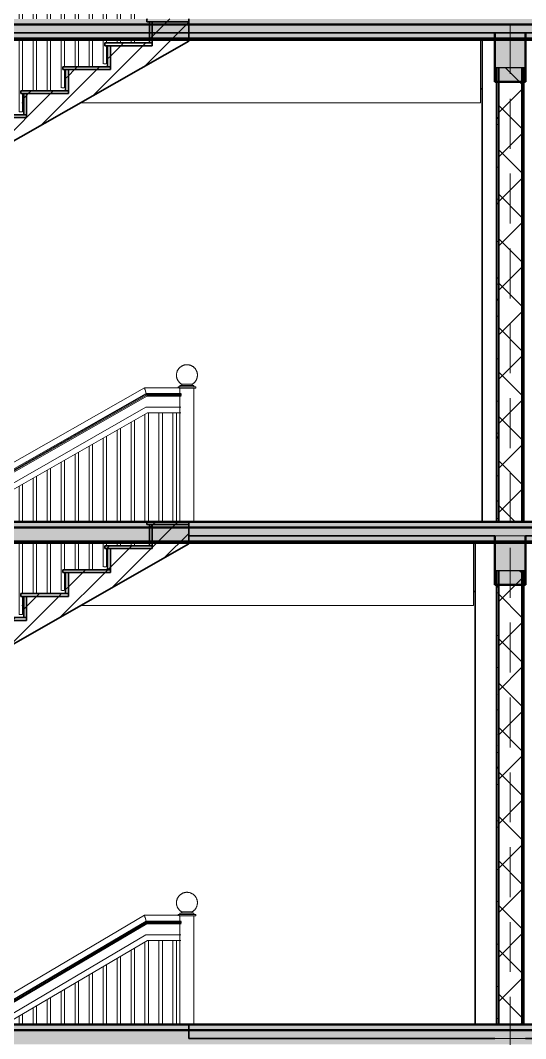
# Model space of a CAD drawing. Header units: millimetres. Extents: x -16132 to 16883, y -3748 to 17557.
# Drawn here: x -11304 to -7690, y 3800 to 11090 of the extents above; entities that cross this region are included whole.
import ezdxf

# ---------------------------------------------------------------- set-up
doc = ezdxf.new("R2010")
doc.units = ezdxf.units.MM
doc.linetypes.add('Hidden', pattern=[535.78125, 357.1875, -178.59375])
for name, color, linetype, lineweight in [('A-FLOR', 192, 'Continuous', 18), ('A-FLOR-HRAL', 11, 'Continuous', 18), ('A-FLOR-MCUT', 51, 'Continuous', 50), ('A-FLOR-PATT', 8, 'Continuous', 50), ('A-WALL', 113, 'Continuous', 35), ('A-WALL-PATT', 111, 'Continuous', 25), ('S-BEAM', 12, 'Continuous', 18), ('S-COLS', 52, 'Continuous', 35), ('S-FNDN', 32, 'Continuous', 18), ('S-GRID', 1, 'Continuous', 9), ('S-STRS', 31, 'Continuous', 25)]:
    doc.layers.add(name, color=color, linetype=linetype, lineweight=lineweight)
pattern_1 = [(0, (-5629.864, 6000.71), (304.8, 76.2), [25.146, -203.454, 25.146, -203.454, -1219.2]), (0, (-5629.864, 6000.71), (304.8, 76.2), [-457.2, 25.146, -432.054, 25.146, -203.454, -533.4]), (0, (-5629.864, 6000.71), (304.8, 76.2), [-1143, 25.146, -127.254, 25.146, -355.854]), (120, (-5515.564, 6038.81), (-218.3911, 225.8645), [25.146, -203.454, 25.146, -203.454, -1219.2]), (120, (-5515.564, 6038.81), (-218.3911, 225.8645), [-457.2, 25.146, -432.054, 25.146, -203.454, -533.4]), (120, (-5515.564, 6038.81), (-218.3911, 225.8645), [-1143, 25.146, -127.254, 25.146, -355.854]), (240, (-5477.464, 6191.21), (-86.4089, -302.0645), [25.146, -203.454, 25.146, -203.454, -1219.2]), (240, (-5477.464, 6191.21), (-86.4089, -302.0645), [-457.2, 25.146, -432.054, 25.146, -203.454, -533.4]), (240, (-5477.464, 6191.21), (-86.4089, -302.0645), [-1143, 25.146, -127.254, 25.146, -355.854])]
pattern_2 = [(45, (-5629.86, 6000.7), (-159.099, 159.099), []), (135, (-5629.86, 6000.7), (-159.099, -159.099), [])]
pattern_3 = [(45, (-5629.86, 6000.71), (-79.5495, 79.5495), [])]

# ---------------------------------------------------------------- blocks, each defined once
blk = doc.blocks.new('Railing - 150mm-2368385-MẶT CẮT 3-3')
at = {"layer": 'A-FLOR-HRAL'}
for p, q in [((-10175, 4678.7), (-10175, 4688.2)), ((-10050, 4688.2), (-10175, 4688.2)), ((-10050, 4678.7), (-10168.8, 4678.7)), ((-10162.5, 4688.2), (-10162.5, 4697.7)), ((-10062.5, 4697.7), (-10162.5, 4697.7)), ((-10162.5, 3900), (-10162.5, 4678.7)), ((-10150, 4697.7), (-10150, 4707.8)), ((-10075, 4707.8), (-10150, 4707.8)), ((-10075, 4707.8), (-10075, 4697.7)), ((-10062.5, 4697.7), (-10062.5, 4688.2)), ((-10062.5, 4678.7), (-10062.5, 3900)), ((-10050, 4688.2), (-10050, 4678.7)), ((-10162.5, 3722.7), (-10162.5, 3750)), ((-10062.5, 3750), (-10062.5, 3572.7)), ((-10063.8, 3572.7), (-10099.7, 3572.7))]:
    blk.add_line(p, q, dxfattribs=at)
at = {"layer": 'A-FLOR-HRAL', "flags": 128}
for points in [[(-10112.5, 4847.7), (-10115.5, 4847.7), (-10118.5, 4847.5), (-10121.5, 4847.2), (-10124.4, 4846.8), (-10127.4, 4846.2), (-10130.3, 4845.6), (-10133.2, 4844.8), (-10136.1, 4843.9), (-10138.9, 4842.9), (-10141.7, 4841.8), (-10144.4, 4840.6), (-10147.1, 4839.3), (-10149.8, 4837.8), (-10152.3, 4836.3), (-10154.8, 4834.6), (-10157.3, 4832.9), (-10159.7, 4831), (-10162, 4829.1), (-10164.2, 4827.1), (-10166.3, 4825), (-10168.3, 4822.8), (-10170.3, 4820.5), (-10172.2, 4818.2), (-10173.9, 4815.7), (-10175.6, 4813.2), (-10177.2, 4810.7), (-10178.6, 4808.1), (-10180, 4805.4), (-10181.3, 4802.7), (-10182.4, 4799.9), (-10183.4, 4797.1), (-10184.4, 4794.2), (-10185.2, 4791.3), (-10185.8, 4788.4), (-10186.4, 4785.5), (-10186.9, 4782.5), (-10187.2, 4779.5), (-10187.4, 4776.5), (-10187.5, 4773.5), (-10187.5, 4770.5), (-10187.3, 4767.5), (-10187.1, 4764.6), (-10186.7, 4761.6), (-10186.2, 4758.6), (-10185.5, 4755.7), (-10184.8, 4752.8), (-10183.9, 4749.9), (-10183, 4747.1), (-10181.9, 4744.3), (-10180.7, 4741.5), (-10179.4, 4738.8), (-10178, 4736.2), (-10176.5, 4733.6), (-10174.9, 4731), (-10173.1, 4728.6), (-10171.3, 4726.2), (-10169.4, 4723.9), (-10167.4, 4721.6), (-10165.3, 4719.5), (-10163.2, 4717.4), (-10160.9, 4715.4), (-10158.6, 4713.6), (-10156.2, 4711.8), (-10153.7, 4710.1), (-10151.2, 4708.5), (-10150, 4707.8)], [(-10075, 4707.8), (-10072.4, 4709.3), (-10069.9, 4711), (-10067.5, 4712.7), (-10065.1, 4714.6), (-10062.8, 4716.5), (-10060.6, 4718.6), (-10058.5, 4720.7), (-10056.5, 4722.9), (-10054.5, 4725.1), (-10052.7, 4727.5), (-10050.9, 4729.9), (-10049.2, 4732.4), (-10047.7, 4735), (-10046.2, 4737.6), (-10044.9, 4740.3), (-10043.6, 4743), (-10042.5, 4745.8), (-10041.5, 4748.6), (-10040.6, 4751.5), (-10039.8, 4754.4), (-10039.1, 4757.3), (-10038.5, 4760.2), (-10038.1, 4763.2), (-10037.8, 4766.2), (-10037.6, 4769.2), (-10037.5, 4772.2), (-10037.5, 4775.2), (-10037.7, 4778.2), (-10038, 4781.2), (-10038.4, 4784.1), (-10038.9, 4787.1), (-10039.5, 4790), (-10040.3, 4792.9), (-10041.1, 4795.8), (-10042.1, 4798.6), (-10043.2, 4801.4), (-10044.4, 4804.2), (-10045.7, 4806.9), (-10047.1, 4809.5), (-10048.7, 4812.1), (-10050.3, 4814.6), (-10052, 4817.1), (-10053.8, 4819.5), (-10055.8, 4821.8), (-10057.8, 4824), (-10059.9, 4826.2), (-10062, 4828.2), (-10064.3, 4830.2), (-10066.6, 4832.1), (-10069, 4833.9), (-10071.5, 4835.5), (-10074.1, 4837.1), (-10076.7, 4838.6), (-10079.3, 4840), (-10082.1, 4841.3), (-10084.8, 4842.4), (-10087.6, 4843.5), (-10090.5, 4844.4), (-10093.4, 4845.2), (-10096.3, 4846), (-10099.2, 4846.5), (-10102.2, 4847), (-10105.2, 4847.4), (-10108.2, 4847.6), (-10111.2, 4847.7), (-10112.5, 4847.7)]]:
    blk.add_lwpolyline(points, dxfattribs=at)
blk = doc.blocks.new('Railing - 25mm-V7-MẶT CẮT 3-3')
at = {"layer": 'A-FLOR-HRAL'}
for p, q in [((-11312.5, 3900), (-11312.5, 3960.3)), ((-11287.5, 3975.1), (-11287.5, 3900)), ((-11312.5, 3040.9), (-11312.5, 3750)), ((-11287.5, 3750), (-11287.5, 3190.9)), ((-11287.5, 3170.9), (-11287.5, 3040.9)), ((-11312.5, 3040.9), (-11300, 3040.9)), ((-11300, 3040.9), (-11287.5, 3040.9))]:
    blk.add_line(p, q, dxfattribs=at)
blk = doc.blocks.new('Railing - 25mm-V8-MẶT CẮT 3-3')
at = {"layer": 'A-FLOR-HRAL'}
for p, q in [((-11212.5, 3900), (-11212.5, 4019.4)), ((-11187.5, 4034.2), (-11187.5, 3900)), ((-11212.5, 3190.9), (-11212.5, 3750)), ((-11187.5, 3750), (-11187.5, 3190.9))]:
    blk.add_line(p, q, dxfattribs=at)
blk = doc.blocks.new('Railing - 25mm-V9-MẶT CẮT 3-3')
at = {"layer": 'A-FLOR-HRAL'}
for p, q in [((-11087.5, 4093.2), (-11087.5, 3900)), ((-11112.5, 3900), (-11112.5, 4078.5)), ((-11112.5, 3190.9), (-11112.5, 3750)), ((-11087.5, 3750), (-11087.5, 3190.9))]:
    blk.add_line(p, q, dxfattribs=at)
blk = doc.blocks.new('Railing - 25mm-V10-MẶT CẮT 3-3')
at = {"layer": 'A-FLOR-HRAL'}
for p, q in [((-11012.5, 3900), (-11012.5, 4137.6)), ((-10987.5, 4152.3), (-10987.5, 3900)), ((-11012.5, 3218.2), (-11012.5, 3750)), ((-10987.5, 3750), (-10987.5, 3368.2)), ((-10987.5, 3348.2), (-10987.5, 3218.2)), ((-11012.5, 3218.2), (-11000, 3218.2)), ((-11000, 3218.2), (-10987.5, 3218.2))]:
    blk.add_line(p, q, dxfattribs=at)
blk = doc.blocks.new('Railing - 25mm-V11-MẶT CẮT 3-3')
at = {"layer": 'A-FLOR-HRAL'}
for p, q in [((-10912.5, 3900), (-10912.5, 4196.7)), ((-10887.5, 4211.4), (-10887.5, 3900)), ((-10912.5, 3368.2), (-10912.5, 3750)), ((-10887.5, 3750), (-10887.5, 3368.2))]:
    blk.add_line(p, q, dxfattribs=at)
blk = doc.blocks.new('Railing - 25mm-V12-MẶT CẮT 3-3')
at = {"layer": 'A-FLOR-HRAL'}
for p, q in [((-10812.5, 3900), (-10812.5, 4255.3)), ((-10787.5, 4270.5), (-10787.5, 3900)), ((-10812.5, 3368.2), (-10812.5, 3750)), ((-10787.5, 3750), (-10787.5, 3368.2))]:
    blk.add_line(p, q, dxfattribs=at)
blk = doc.blocks.new('Railing - 25mm-V13-MẶT CẮT 3-3')
at = {"layer": 'A-FLOR-HRAL'}
for p, q in [((-10712.5, 3900), (-10712.5, 4314.8)), ((-10687.5, 4329.6), (-10687.5, 3900)), ((-10712.5, 3395.5), (-10712.5, 3750)), ((-10687.5, 3750), (-10687.5, 3545.5)), ((-10687.5, 3525.5), (-10687.5, 3395.5)), ((-10707.7, 3395.5), (-10700, 3395.5)), ((-10700, 3395.5), (-10692.3, 3395.5))]:
    blk.add_line(p, q, dxfattribs=at)
blk = doc.blocks.new('Railing - 25mm-V14-MẶT CẮT 3-3')
at = {"layer": 'A-FLOR-HRAL'}
for p, q in [((-10587.5, 4388.7), (-10587.5, 3900)), ((-10612.5, 3900), (-10612.5, 4373.9)), ((-10612.5, 3545.5), (-10612.5, 3750)), ((-10587.5, 3750), (-10587.5, 3545.5))]:
    blk.add_line(p, q, dxfattribs=at)
blk = doc.blocks.new('Railing - 25mm-V15-MẶT CẮT 3-3')
at = {"layer": 'A-FLOR-HRAL'}
for p, q in [((-10487.5, 4447.8), (-10487.5, 3900)), ((-10512.5, 3900), (-10512.5, 4433)), ((-10512.5, 3545.5), (-10512.5, 3750)), ((-10487.5, 3750), (-10487.5, 3545.5))]:
    blk.add_line(p, q, dxfattribs=at)
blk = doc.blocks.new('Railing - 25mm-V16-MẶT CẮT 3-3')
at = {"layer": 'A-FLOR-HRAL'}
for p, q in [((-10412.5, 3900), (-10412.5, 4492.1)), ((-10387.5, 4502.7), (-10387.5, 3900)), ((-10412.5, 3572.7), (-10412.5, 3750)), ((-10387.5, 3750), (-10387.5, 3722.7)), ((-10387.5, 3702.7), (-10387.5, 3572.7)), ((-10407.7, 3572.7), (-10400, 3572.7)), ((-10400, 3572.7), (-10392.3, 3572.7))]:
    blk.add_line(p, q, dxfattribs=at)
blk = doc.blocks.new('Railing - 25mm-V17-MẶT CẮT 3-3')
at = {"layer": 'A-FLOR-HRAL'}
for p, q in [((-10312.5, 3900), (-10312.5, 4502.7)), ((-10287.5, 4502.7), (-10287.5, 3900)), ((-10312.5, 3722.7), (-10312.5, 3750)), ((-10287.5, 3750), (-10287.5, 3722.7))]:
    blk.add_line(p, q, dxfattribs=at)
blk = doc.blocks.new('Railing - Railing-2368377-MẶT CẮT 3-3')
at = {"layer": 'A-FLOR-HRAL'}
for p, q in [((-10416.5, 4683.1), (-11741.7, 3900)), ((-10166.2, 4683.1), (-10416.5, 4683.1)), ((-10405.2, 4641.8), (-10412.4, 4668)), ((-10405.2, 4641.8), (-11660.5, 3900)), ((-10403.9, 4637), (-11651.1, 3900)), ((-10403.9, 4637), (-11651.1, 3900)), ((-11636.1, 3900), (-10401.8, 4629.4)), ((-10401.8, 4629.4), (-11636.1, 3900)), ((-10400, 4622.7), (-11623.1, 3900)), ((-10154.4, 4641.8), (-10405.2, 4641.8)), ((-10152.5, 4637), (-10403.9, 4637)), ((-10154.4, 4637), (-10403.9, 4637)), ((-10401.8, 4629.4), (-10152.5, 4629.4)), ((-10154.4, 4629.4), (-10401.8, 4629.4)), ((-10154.4, 4622.7), (-10400, 4622.7)), ((-10405.5, 4542.7), (-11493.2, 3900)), ((-10156.4, 4542.7), (-10405.5, 4542.7)), ((-10394.5, 4502.7), (-11414.5, 3900)), ((-10156.4, 4502.7), (-10394.5, 4502.7))]:
    blk.add_line(p, q, dxfattribs=at)
for points, knots in [([(-10412.4, 4668), (-10412.6, 4669), (-10413.2, 4671.1), (-10414.1, 4674.3), (-10414.9, 4677.2), (-10415.8, 4680.5), (-10416.4, 4682.7), (-10416.5, 4683.1), (-10416.5, 4683.1)], [0, 0, 0, 0, 0.142857, 0.285714, 0.428571, 0.571429, 0.857143, 1, 1, 1, 1]), ([(-10401.8, 4629.4), (-10401.8, 4629.4), (-10401.9, 4629.6), (-10402.1, 4630.4), (-10402.3, 4631.2), (-10402.6, 4632.2), (-10402.9, 4633.2), (-10403.1, 4634.2), (-10403.4, 4635.1), (-10403.6, 4635.9), (-10403.8, 4636.5), (-10403.9, 4636.9), (-10403.9, 4637), (-10403.9, 4637)], [0, 0, 0, 0, 0.166667, 0.25, 0.333333, 0.416667, 0.5, 0.583333, 0.666667, 0.75, 0.833333, 0.916667, 1, 1, 1, 1])]:
    blk.add_open_spline(points, degree=3, knots=knots, dxfattribs=at)
for name, p in [('Railing - 150mm-2368385-MẶT CẮT 3-3', (0, 0)), ('Railing - 25mm-V15-MẶT CẮT 3-3', (0, 0)), ('Railing - 25mm-V16-MẶT CẮT 3-3', (0, 0)), ('Railing - 25mm-V17-MẶT CẮT 3-3', (0, 0)), ('Railing - 25mm-V17-MẶT CẮT 3-3', (100, 0)), ('Railing - 25mm-V14-MẶT CẮT 3-3', (0, 0)), ('Railing - 25mm-V13-MẶT CẮT 3-3', (0, 0)), ('Railing - 25mm-V12-MẶT CẮT 3-3', (0, 0)), ('Railing - 25mm-V11-MẶT CẮT 3-3', (0, 0)), ('Railing - 25mm-V9-MẶT CẮT 3-3', (0, 0)), ('Railing - 25mm-V10-MẶT CẮT 3-3', (0, 0)), ('Railing - 25mm-V8-MẶT CẮT 3-3', (0, 0)), ('Railing - 25mm-V7-MẶT CẮT 3-3', (0, 0))]:
    blk.add_blockref(name, p)
blk = doc.blocks.new('Railing - 150mm-V20-MẶT CẮT 3-3')
at = {"layer": 'A-FLOR-HRAL'}
for p, q in [((-10175, 8455.9), (-10175, 8465.5)), ((-10050, 8465.5), (-10175, 8465.5)), ((-10162.5, 8465.5), (-10162.5, 8475)), ((-10062.5, 8475), (-10162.5, 8475)), ((-10150, 8475), (-10150, 8485)), ((-10075, 8485), (-10150, 8485)), ((-10075, 8485), (-10075, 8475)), ((-10062.5, 8475), (-10062.5, 8465.5)), ((-10050, 8465.5), (-10050, 8455.9)), ((-10050, 8455.9), (-10168.8, 8455.9)), ((-10162.5, 7500), (-10162.5, 8455.9)), ((-10062.5, 8455.9), (-10062.5, 7500))]:
    blk.add_line(p, q, dxfattribs=at)
at = {"layer": 'A-FLOR-HRAL', "flags": 128}
for points in [[(-10112.5, 8625), (-10115.5, 8624.9), (-10118.5, 8624.8), (-10121.5, 8624.5), (-10124.4, 8624), (-10127.4, 8623.5), (-10130.3, 8622.9), (-10133.2, 8622.1), (-10136.1, 8621.2), (-10138.9, 8620.2), (-10141.7, 8619.1), (-10144.4, 8617.9), (-10147.1, 8616.5), (-10149.8, 8615.1), (-10152.3, 8613.5), (-10154.8, 8611.9), (-10157.3, 8610.2), (-10159.7, 8608.3), (-10162, 8606.4), (-10164.2, 8604.4), (-10166.3, 8602.3), (-10168.3, 8600.1), (-10170.3, 8597.8), (-10172.2, 8595.4), (-10173.9, 8593), (-10175.6, 8590.5), (-10177.2, 8588), (-10178.6, 8585.3), (-10180, 8582.7), (-10181.3, 8580), (-10182.4, 8577.2), (-10183.4, 8574.4), (-10184.4, 8571.5), (-10185.2, 8568.6), (-10185.8, 8565.7), (-10186.4, 8562.7), (-10186.9, 8559.8), (-10187.2, 8556.8), (-10187.4, 8553.8), (-10187.5, 8550.8), (-10187.5, 8547.8), (-10187.3, 8544.8), (-10187.1, 8541.8), (-10186.7, 8538.9), (-10186.2, 8535.9), (-10185.5, 8533), (-10184.8, 8530.1), (-10183.9, 8527.2), (-10183, 8524.3), (-10181.9, 8521.5), (-10180.7, 8518.8), (-10179.4, 8516.1), (-10178, 8513.4), (-10176.5, 8510.8), (-10174.9, 8508.3), (-10173.1, 8505.9), (-10171.3, 8503.5), (-10169.4, 8501.2), (-10167.4, 8498.9), (-10165.3, 8496.8), (-10163.2, 8494.7), (-10160.9, 8492.7), (-10158.6, 8490.8), (-10156.2, 8489), (-10153.7, 8487.3), (-10151.2, 8485.7), (-10150, 8485)], [(-10075, 8485), (-10072.4, 8486.6), (-10069.9, 8488.3), (-10067.5, 8490), (-10065.1, 8491.9), (-10062.8, 8493.8), (-10060.6, 8495.8), (-10058.5, 8497.9), (-10056.5, 8500.1), (-10054.5, 8502.4), (-10052.7, 8504.8), (-10050.9, 8507.2), (-10049.2, 8509.7), (-10047.7, 8512.3), (-10046.2, 8514.9), (-10044.9, 8517.6), (-10043.6, 8520.3), (-10042.5, 8523.1), (-10041.5, 8525.9), (-10040.6, 8528.8), (-10039.8, 8531.6), (-10039.1, 8534.6), (-10038.5, 8537.5), (-10038.1, 8540.5), (-10037.8, 8543.5), (-10037.6, 8546.5), (-10037.5, 8549.5), (-10037.5, 8552.5), (-10037.7, 8555.5), (-10038, 8558.4), (-10038.4, 8561.4), (-10038.9, 8564.4), (-10039.5, 8567.3), (-10040.3, 8570.2), (-10041.1, 8573.1), (-10042.1, 8575.9), (-10043.2, 8578.7), (-10044.4, 8581.5), (-10045.7, 8584.2), (-10047.1, 8586.8), (-10048.7, 8589.4), (-10050.3, 8591.9), (-10052, 8594.4), (-10053.8, 8596.7), (-10055.8, 8599), (-10057.8, 8601.3), (-10059.9, 8603.4), (-10062, 8605.5), (-10064.3, 8607.5), (-10066.6, 8609.3), (-10069, 8611.1), (-10071.5, 8612.8), (-10074.1, 8614.4), (-10076.7, 8615.9), (-10079.3, 8617.3), (-10082.1, 8618.5), (-10084.8, 8619.7), (-10087.6, 8620.8), (-10090.5, 8621.7), (-10093.4, 8622.5), (-10096.3, 8623.2), (-10099.2, 8623.8), (-10102.2, 8624.3), (-10105.2, 8624.6), (-10108.2, 8624.9), (-10111.2, 8625), (-10112.5, 8625)]]:
    blk.add_lwpolyline(points, dxfattribs=at)
blk = doc.blocks.new('Railing - 25mm-V29-MẶT CẮT 3-3')
at = {"layer": 'A-FLOR-HRAL'}
for p, q in [((-11312.5, 7500), (-11312.5, 7755.5)), ((-11287.5, 7769.8), (-11287.5, 7500)), ((-11312.5, 6835.7), (-11312.5, 7350)), ((-11287.5, 7350), (-11287.5, 6985.7)), ((-11287.5, 6965.7), (-11287.5, 6835.7)), ((-11312.5, 6835.7), (-11300, 6835.7)), ((-11300, 6835.7), (-11287.5, 6835.7))]:
    blk.add_line(p, q, dxfattribs=at)
blk = doc.blocks.new('Railing - 25mm-V30-MẶT CẮT 3-3')
at = {"layer": 'A-FLOR-HRAL'}
for p, q in [((-11212.5, 7500), (-11212.5, 7812.7)), ((-11187.5, 7827), (-11187.5, 7500)), ((-11212.5, 6985.7), (-11212.5, 7350)), ((-11187.5, 7350), (-11187.5, 6985.7))]:
    blk.add_line(p, q, dxfattribs=at)
blk = doc.blocks.new('Railing - 25mm-V31-MẶT CẮT 3-3')
at = {"layer": 'A-FLOR-HRAL'}
for p, q in [((-11087.5, 7884.1), (-11087.5, 7500)), ((-11112.5, 7500), (-11112.5, 7869.8)), ((-11112.5, 6985.7), (-11112.5, 7350)), ((-11087.5, 7350), (-11087.5, 6985.7))]:
    blk.add_line(p, q, dxfattribs=at)
blk = doc.blocks.new('Railing - 25mm-V32-MẶT CẮT 3-3')
at = {"layer": 'A-FLOR-HRAL'}
for p, q in [((-11012.5, 7500), (-11012.5, 7927)), ((-10987.5, 7941.3), (-10987.5, 7500)), ((-11012.5, 7007.1), (-11012.5, 7350)), ((-10987.5, 7350), (-10987.5, 7157.1)), ((-10987.5, 7137.1), (-10987.5, 7007.1)), ((-11007.7, 7007.1), (-11000, 7007.1)), ((-11000, 7007.1), (-10992.3, 7007.1))]:
    blk.add_line(p, q, dxfattribs=at)
blk = doc.blocks.new('Railing - 25mm-V33-MẶT CẮT 3-3')
at = {"layer": 'A-FLOR-HRAL'}
for p, q in [((-10912.5, 7500), (-10912.5, 7984.1)), ((-10887.5, 7998.4), (-10887.5, 7500)), ((-10912.5, 7157.1), (-10912.5, 7350)), ((-10887.5, 7350), (-10887.5, 7157.1))]:
    blk.add_line(p, q, dxfattribs=at)
blk = doc.blocks.new('Railing - 25mm-V34-MẶT CẮT 3-3')
at = {"layer": 'A-FLOR-HRAL'}
for p, q in [((-10812.5, 7500), (-10812.5, 8041.3)), ((-10787.5, 8055.5), (-10787.5, 7500)), ((-10812.5, 7157.1), (-10812.5, 7350)), ((-10787.5, 7350), (-10787.5, 7157.1))]:
    blk.add_line(p, q, dxfattribs=at)
blk = doc.blocks.new('Railing - 25mm-V35-MẶT CẮT 3-3')
at = {"layer": 'A-FLOR-HRAL'}
for p, q in [((-10712.5, 7500), (-10712.5, 8098.4)), ((-10687.5, 8112.7), (-10687.5, 7500)), ((-10712.5, 7178.6), (-10712.5, 7350)), ((-10687.5, 7350), (-10687.5, 7328.6)), ((-10687.5, 7308.6), (-10687.5, 7178.6)), ((-10707.7, 7178.6), (-10700, 7178.6)), ((-10700, 7178.6), (-10692.3, 7178.6))]:
    blk.add_line(p, q, dxfattribs=at)
blk = doc.blocks.new('Railing - 25mm-V36-MẶT CẮT 3-3')
at = {"layer": 'A-FLOR-HRAL'}
for p, q in [((-10587.5, 8169.8), (-10587.5, 7500)), ((-10612.5, 7500), (-10612.5, 8155.5)), ((-10612.5, 7328.6), (-10612.5, 7350)), ((-10587.5, 7350), (-10587.5, 7328.6))]:
    blk.add_line(p, q, dxfattribs=at)
blk = doc.blocks.new('Railing - 25mm-V37-MẶT CẮT 3-3')
at = {"layer": 'A-FLOR-HRAL'}
for p, q in [((-10512.5, 7500), (-10512.5, 8212.7)), ((-10487.5, 8226.3), (-10487.5, 7500)), ((-10512.5, 7328.6), (-10512.5, 7350)), ((-10487.5, 7350), (-10487.5, 7328.6))]:
    blk.add_line(p, q, dxfattribs=at)
blk = doc.blocks.new('Railing - 25mm-V38-MẶT CẮT 3-3')
at = {"layer": 'A-FLOR-HRAL'}
for p, q in [((-10412.5, 7500), (-10412.5, 8269.8)), ((-10387.5, 8280), (-10387.5, 7500))]:
    blk.add_line(p, q, dxfattribs=at)
blk = doc.blocks.new('Railing - 25mm-V39-MẶT CẮT 3-3')
at = {"layer": 'A-FLOR-HRAL'}
for p, q in [((-10312.5, 7500), (-10312.5, 8280)), ((-10287.5, 8280), (-10287.5, 7500))]:
    blk.add_line(p, q, dxfattribs=at)
blk = doc.blocks.new('Railing - Railing-2370128-MẶT CẮT 3-3')
at = {"layer": 'A-FLOR-HRAL'}
for p, q in [((-10416, 8460.3), (-12096.6, 7500)), ((-10166.2, 8460.3), (-10416, 8460.3)), ((-10405.1, 8419.1), (-12013.4, 7500)), ((-10403.8, 8414.2), (-12003.7, 7500)), ((-10403.8, 8414.2), (-12003.7, 7500)), ((-11988.4, 7500), (-10401.8, 8406.6)), ((-10401.8, 8406.6), (-11988.4, 7500)), ((-10400, 8400), (-11975, 7500)), ((-10405.1, 8419.1), (-10412, 8445.2)), ((-10154.4, 8419.1), (-10405.1, 8419.1)), ((-10152.5, 8414.2), (-10403.8, 8414.2)), ((-10154.4, 8414.2), (-10403.8, 8414.2)), ((-10401.8, 8406.6), (-10152.5, 8406.6)), ((-10154.4, 8406.6), (-10401.8, 8406.6)), ((-10154.4, 8400), (-10400, 8400)), ((-10405.3, 8320), (-11840.3, 7500)), ((-10156.4, 8320), (-10405.3, 8320)), ((-10394.7, 8280), (-11759.7, 7500)), ((-10156.4, 8280), (-10394.7, 8280))]:
    blk.add_line(p, q, dxfattribs=at)
for points, knots in [([(-10412, 8445.2), (-10412.3, 8446.3), (-10412.9, 8448.4), (-10413.7, 8451.6), (-10414.5, 8454.5), (-10415.4, 8457.8), (-10415.9, 8459.9), (-10416, 8460.3), (-10416, 8460.3)], [0, 0, 0, 0, 0.142857, 0.285714, 0.428571, 0.571429, 0.857143, 1, 1, 1, 1]), ([(-10401.8, 8406.6), (-10401.8, 8406.6), (-10401.8, 8406.9), (-10402, 8407.7), (-10402.3, 8408.5), (-10402.5, 8409.4), (-10402.8, 8410.4), (-10403, 8411.4), (-10403.3, 8412.4), (-10403.5, 8413.2), (-10403.7, 8413.8), (-10403.8, 8414.1), (-10403.8, 8414.2), (-10403.8, 8414.2)], [0, 0, 0, 0, 0.166667, 0.25, 0.333333, 0.416667, 0.5, 0.583333, 0.666667, 0.75, 0.833333, 0.916667, 1, 1, 1, 1])]:
    blk.add_open_spline(points, degree=3, knots=knots, dxfattribs=at)
for name, p in [('Railing - 150mm-V20-MẶT CẮT 3-3', (0, 0)), ('Railing - 25mm-V38-MẶT CẮT 3-3', (0, 0)), ('Railing - 25mm-V39-MẶT CẮT 3-3', (0, 0)), ('Railing - 25mm-V39-MẶT CẮT 3-3', (100, 0)), ('Railing - 25mm-V36-MẶT CẮT 3-3', (0, 0)), ('Railing - 25mm-V37-MẶT CẮT 3-3', (0, 0)), ('Railing - 25mm-V35-MẶT CẮT 3-3', (0, 0)), ('Railing - 25mm-V34-MẶT CẮT 3-3', (0, 0)), ('Railing - 25mm-V33-MẶT CẮT 3-3', (0, 0)), ('Railing - 25mm-V31-MẶT CẮT 3-3', (0, 0)), ('Railing - 25mm-V32-MẶT CẮT 3-3', (0, 0)), ('Railing - 25mm-V30-MẶT CẮT 3-3', (0, 0)), ('Railing - 25mm-V29-MẶT CẮT 3-3', (0, 0))]:
    blk.add_blockref(name, p)
blk = doc.blocks.new('Railing - 25mm-V47-MẶT CẮT 3-3')
at = {"layer": 'A-FLOR-HRAL'}
for p, q in [((-11112.5, 11100), (-11112.5, 11469.2)), ((-11087.5, 11484.1), (-11087.5, 11100)), ((-11112.5, 10585.7), (-11112.5, 10950)), ((-11087.5, 10950), (-11087.5, 10585.7))]:
    blk.add_line(p, q, dxfattribs=at)
blk = doc.blocks.new('Railing - 25mm-V48-MẶT CẮT 3-3')
at = {"layer": 'A-FLOR-HRAL'}
for p, q in [((-10512.5, 11100), (-10512.5, 11812.7)), ((-10487.5, 11827), (-10487.5, 11100)), ((-10512.5, 10928.6), (-10512.5, 10950)), ((-10487.5, 10950), (-10487.5, 10928.6))]:
    blk.add_line(p, q, dxfattribs=at)
blk = doc.blocks.new('Railing - Railing-2370322-MẶT CẮT 3-3')
for name, p in [('Railing - 25mm-V48-MẶT CẮT 3-3', (0, 0)), ('Railing - 25mm-V36-MẶT CẮT 3-3', (0, 3600)), ('Railing - 25mm-V35-MẶT CẮT 3-3', (0, 3600)), ('Railing - 25mm-V33-MẶT CẮT 3-3', (0, 3600)), ('Railing - 25mm-V34-MẶT CẮT 3-3', (0, 3600)), ('Railing - 25mm-V32-MẶT CẮT 3-3', (0, 3600)), ('Railing - 25mm-V47-MẶT CẮT 3-3', (0, 0)), ('Railing - 25mm-V30-MẶT CẮT 3-3', (0, 3600)), ('Railing - 25mm-V29-MẶT CẮT 3-3', (0, 3600))]:
    blk.add_blockref(name, p)
blk = doc.blocks.new('M_Concrete-Rectangular-Column - COT250X350-V50-MẶT CẮT 3-3')
at = {"layer": 'S-COLS'}
blk.add_line((-8050, 7350), (-8050, 3900), dxfattribs=at)
blk = doc.blocks.new('M_Concrete-Rectangular-Column - COT220X300-V51-MẶT CẮT 3-3')
at = {"layer": 'S-COLS'}
blk.add_line((-8000, 10950), (-8000, 7500), dxfattribs=at)

msp = doc.modelspace()

# ---------------------------------------------------------------- hatches: boundary and pattern name
at = {"layer": 'A-FLOR-PATT'}
for points in [[(100.4, 11060), (100.4, 11100), (-15000, 11100), (-15000, 11060), (-62.7, 11060)], [(-15000, 10960), (100.4, 10960), (100.4, 11060), (-15000, 11060)], [(-226.4, 7460), (100.4, 7460), (100.4, 7500), (-15000, 7500), (-15000, 7460), (-553.9, 7460)], [(-10459.7, 7360), (100.4, 7360), (100.4, 7460), (-15000, 7460), (-15000, 7360), (-10541.6, 7360)], [(-62.7, 3860), (100.4, 3860), (100.4, 3900), (-15000, 3900), (-15000, 3860), (-226.4, 3860)], [(-10296, 3760), (100.4, 3760), (100.4, 3860), (-15000, 3860), (-15000, 3760), (-10377.8, 3760)]]:
    msp.add_hatch(color=256, dxfattribs=at).paths.add_polyline_path(points)
at = {"layer": 'A-FLOR-PATT', "lineweight": 18}
for points in [[(100.4, 10950), (100.4, 10960), (-15000, 10960), (-15000, 10950), (-62.7, 10950)], [(100.4, 7350), (100.4, 7360), (-15000, 7360), (-15000, 7350), (-62.7, 7350)]]:
    msp.add_hatch(color=256, dxfattribs=at).paths.add_polyline_path(points)
at = {"layer": 'A-WALL-PATT', "lineweight": 18}
h = msp.add_hatch(dxfattribs=at)
h.set_pattern_fill('FP_1', color=256, style=0, pattern_type=2)
h.set_pattern_definition(pattern_1)
h.paths.add_polyline_path([(-7885, 7500), (-7885, 10750), (-7900, 10750), (-7900, 7500)])
h = msp.add_hatch(dxfattribs=at)
h.set_pattern_fill('FP_2', color=256, style=0, pattern_type=2)
h.set_pattern_definition(pattern_2)
h.paths.add_polyline_path([(-7840, 7500), (-7715, 7500), (-7715, 10750), (-7885, 10750), (-7885, 7500)])
h = msp.add_hatch(dxfattribs=at)
h.set_pattern_fill('FP_1', color=256, style=0, pattern_type=2)
h.set_pattern_definition(pattern_1)
h.paths.add_polyline_path([(-7700, 7500), (-7700, 10750), (-7715, 10750), (-7715, 7500)])
h = msp.add_hatch(dxfattribs=at)
h.set_pattern_fill('FP_1', color=256, style=0, pattern_type=2)
h.set_pattern_definition(pattern_1)
h.paths.add_polyline_path([(-7885, 3900), (-7885, 7150), (-7900, 7150), (-7900, 3900)])
h = msp.add_hatch(dxfattribs=at)
h.set_pattern_fill('FP_2', color=256, style=0, pattern_type=2)
h.set_pattern_definition(pattern_2)
h.paths.add_polyline_path([(-7758.1, 3900), (-7715, 3900), (-7715, 7150), (-7885, 7150), (-7885, 3900), (-7840, 3900)])
h = msp.add_hatch(dxfattribs=at)
h.set_pattern_fill('FP_1', color=256, style=0, pattern_type=2)
h.set_pattern_definition(pattern_1)
h.paths.add_polyline_path([(-7700, 3900), (-7700, 7150), (-7715, 7150), (-7715, 3900)])
at = {"layer": 'S-BEAM'}
for points in [[(-7690, 10650), (-7690, 11000), (-7910, 11000), (-7910, 10650), (-7758.1, 10650)], [(-7690, 7050), (-7690, 7400), (-7910, 7400), (-7910, 7050), (-7758.1, 7050)]]:
    msp.add_hatch(color=256, dxfattribs=at).paths.add_polyline_path(points)
at = {"layer": 'S-STRS', "lineweight": 18}
h = msp.add_hatch(dxfattribs=at)
h.set_pattern_fill('FP_3', color=256, style=0, pattern_type=2)
h.set_pattern_definition(pattern_3)
h.paths.add_polyline_path([(-10100, 11080), (-10100, 11100), (-10400, 11100), (-10400, 11080), (-10132.2, 11080)])
h = msp.add_hatch(dxfattribs=at)
h.set_pattern_fill('FP_3', color=256, style=0, pattern_type=2)
h.set_pattern_definition(pattern_3)
h.paths.add_polyline_path([(-13060, 9285.7), (-12997.6, 9286.2), (-11917.8, 9903.2), (-11917.8, 9986.3), (-11772.4, 9986.3), (-10100, 10942), (-10100, 11080), (-10360, 11080), (-10360, 10908.6), (-10660, 10908.6), (-10660, 10737.1), (-10960, 10737.1), (-10960, 10565.7), (-11260, 10565.7), (-11260, 10394.3), (-11560, 10394.3), (-11560, 10222.9), (-11860, 10222.9), (-11860, 10051.4), (-12160, 10051.4), (-12160, 9880), (-12460, 9880), (-12460, 9708.6), (-12760, 9708.6), (-12760, 9537.1), (-13060, 9537.1), (-13060, 9351.4)])
h = msp.add_hatch(dxfattribs=at)
h.set_pattern_fill('FP_3', color=256, style=0, pattern_type=2)
h.set_pattern_definition(pattern_3)
h.paths.add_polyline_path([(-10377.8, 10928.6), (-10360, 10928.6), (-10360, 11080), (-10380, 11080), (-10380, 10928.6)])
h = msp.add_hatch(dxfattribs=at)
h.set_pattern_fill('FP_3', color=256, style=0, pattern_type=2)
h.set_pattern_definition(pattern_3)
h.paths.add_polyline_path([(-10377.8, 10908.6), (-10360, 10908.6), (-10360, 10928.6), (-10700, 10928.6), (-10700, 10908.6), (-10459.7, 10908.6)])
h = msp.add_hatch(dxfattribs=at)
h.set_pattern_fill('FP_3', color=256, style=0, pattern_type=2)
h.set_pattern_definition(pattern_3)
h.paths.add_polyline_path([(-10680, 10757.1), (-10660, 10757.1), (-10660, 10908.6), (-10680, 10908.6), (-10680, 10873.5)])
h = msp.add_hatch(dxfattribs=at)
h.set_pattern_fill('FP_3', color=256, style=0, pattern_type=2)
h.set_pattern_definition(pattern_3)
h.paths.add_polyline_path([(-10787.2, 10737.1), (-10660, 10737.1), (-10660, 10757.1), (-11000, 10757.1), (-11000, 10737.1), (-10869, 10737.1)])
h = msp.add_hatch(dxfattribs=at)
h.set_pattern_fill('FP_3', color=256, style=0, pattern_type=2)
h.set_pattern_definition(pattern_3)
h.paths.add_polyline_path([(-10980, 10585.7), (-10960, 10585.7), (-10960, 10737.1), (-10980, 10737.1), (-10980, 10608.8)])
h = msp.add_hatch(dxfattribs=at)
h.set_pattern_fill('FP_3', color=256, style=0, pattern_type=2)
h.set_pattern_definition(pattern_3)
h.paths.add_polyline_path([(-11032.8, 10565.7), (-10960, 10565.7), (-10960, 10585.7), (-11300, 10585.7), (-11300, 10565.7), (-11114.6, 10565.7)])
h = msp.add_hatch(dxfattribs=at)
h.set_pattern_fill('FP_3', color=256, style=0, pattern_type=2)
h.set_pattern_definition(pattern_3)
h.paths.add_polyline_path([(-11278.4, 10414.3), (-11260, 10414.3), (-11260, 10565.7), (-11280, 10565.7), (-11280, 10414.3)])
h = msp.add_hatch(dxfattribs=at)
h.set_pattern_fill('FP_3', color=256, style=0, pattern_type=2)
h.set_pattern_definition(pattern_3)
h.paths.add_polyline_path([(-11278.4, 10394.3), (-11260, 10394.3), (-11260, 10414.3), (-11600, 10414.3), (-11600, 10394.3), (-11360.2, 10394.3)])
h = msp.add_hatch(dxfattribs=at)
h.set_pattern_fill('FP_3', color=256, style=0, pattern_type=2)
h.set_pattern_definition(pattern_3)
h.paths.add_polyline_path([(-13060, 5685.7), (-12997.6, 5686.2), (-10100, 7342), (-10100, 7480), (-10360, 7480), (-10360, 7308.6), (-10660, 7308.6), (-10660, 7137.1), (-10960, 7137.1), (-10960, 6965.7), (-11260, 6965.7), (-11260, 6794.3), (-11560, 6794.3), (-11560, 6622.9), (-11860, 6622.9), (-11860, 6451.4), (-12160, 6451.4), (-12160, 6280), (-12460, 6280), (-12460, 6108.6), (-12760, 6108.4), (-12760, 5937.1), (-13060, 5937.1), (-13060, 5711.3)])
h = msp.add_hatch(dxfattribs=at)
h.set_pattern_fill('FP_3', color=256, style=0, pattern_type=2)
h.set_pattern_definition(pattern_3)
h.paths.add_polyline_path([(-10214.1, 7480), (-10100, 7480), (-10100, 7500), (-10400, 7500), (-10400, 7480), (-10296, 7480)])
h = msp.add_hatch(dxfattribs=at)
h.set_pattern_fill('FP_3', color=256, style=0, pattern_type=2)
h.set_pattern_definition(pattern_3)
h.paths.add_polyline_path([(-10377.8, 7328.6), (-10360, 7328.6), (-10360, 7480), (-10380, 7480), (-10380, 7328.6)])
h = msp.add_hatch(dxfattribs=at)
h.set_pattern_fill('FP_3', color=256, style=0, pattern_type=2)
h.set_pattern_definition(pattern_3)
h.paths.add_polyline_path([(-10377.8, 7308.6), (-10360, 7308.6), (-10360, 7328.6), (-10700, 7328.6), (-10700, 7308.6), (-10459.7, 7308.6)])
h = msp.add_hatch(dxfattribs=at)
h.set_pattern_fill('FP_3', color=256, style=0, pattern_type=2)
h.set_pattern_definition(pattern_3)
h.paths.add_polyline_path([(-10680, 7157.1), (-10660, 7157.1), (-10660, 7308.6), (-10680, 7308.6), (-10680, 7167.3)])
h = msp.add_hatch(dxfattribs=at)
h.set_pattern_fill('FP_3', color=256, style=0, pattern_type=2)
h.set_pattern_definition(pattern_3)
h.paths.add_polyline_path([(-10705.3, 7137.1), (-10660, 7137.1), (-10660, 7157.1), (-11000, 7157.1), (-11000, 7137.1), (-10787.2, 7137.1)])
h = msp.add_hatch(dxfattribs=at)
h.set_pattern_fill('FP_3', color=256, style=0, pattern_type=2)
h.set_pattern_definition(pattern_3)
h.paths.add_polyline_path([(-10980, 6985.7), (-10960, 6985.7), (-10960, 7137.1), (-10980, 7137.1), (-10980, 7035)])
h = msp.add_hatch(dxfattribs=at)
h.set_pattern_fill('FP_3', color=256, style=0, pattern_type=2)
h.set_pattern_definition(pattern_3)
h.paths.add_polyline_path([(-11196.5, 6965.7), (-10960, 6965.7), (-10960, 6985.7), (-11300, 6985.7), (-11300, 6965.7), (-11278.4, 6965.7)])
h = msp.add_hatch(dxfattribs=at)
h.set_pattern_fill('FP_3', color=256, style=0, pattern_type=2)
h.set_pattern_definition(pattern_3)
h.paths.add_polyline_path([(-11260, 6814.3), (-11260, 6965.7), (-11280, 6965.7), (-11280, 6814.3), (-11278.4, 6814.3)])
h = msp.add_hatch(dxfattribs=at)
h.set_pattern_fill('FP_3', color=256, style=0, pattern_type=2)
h.set_pattern_definition(pattern_3)
h.paths.add_polyline_path([(-11278.4, 6794.3), (-11260, 6794.3), (-11260, 6814.3), (-11600, 6814.3), (-11600, 6794.3), (-11360.2, 6794.3)])

# ---------------------------------------------------------------- linework, layer by layer
at = {"layer": 'A-FLOR', "color": 250, "lineweight": 50}
for p, q in [((-15000, 10950), (100.4, 10950)), ((100.4, 7500), (-15000, 7500)), ((-15000, 7350), (100.4, 7350)), ((100.4, 3900), (-15000, 3900))]:
    msp.add_line(p, q, dxfattribs=at)
at = {"layer": 'A-FLOR-MCUT'}
for p, q in [((100.4, 11060), (-15000, 11060)), ((100.4, 10960), (-15000, 10960)), ((100.4, 7460), (-15000, 7460)), ((100.4, 7360), (-15000, 7360)), ((100.4, 3860), (-15000, 3860))]:
    msp.add_line(p, q, dxfattribs=at)
at = {"layer": 'A-WALL', "lineweight": 25}
for p, q in [((-7700, 10750), (-7900, 10750)), ((-7900, 10750), (-7900, 7500)), ((-7700, 7500), (-7700, 10750)), ((-7700, 7150), (-7900, 7150)), ((-7900, 7150), (-7900, 3900)), ((-7700, 3900), (-7700, 7150))]:
    msp.add_line(p, q, dxfattribs=at)
at = {"layer": 'A-WALL', "lineweight": 50}
for p, q in [((-7885, 10750), (-7885, 7500)), ((-7715, 10750), (-7715, 7500)), ((-7885, 7150), (-7885, 3900)), ((-7715, 7150), (-7715, 3900))]:
    msp.add_line(p, q, dxfattribs=at)
at = {"layer": 'A-WALL'}
for p, q in [((-8000, 10600), (-8012.7, 10600)), ((-8050, 7000), (-8062.7, 7000))]:
    msp.add_line(p, q, dxfattribs=at)
at = {"layer": 'S-BEAM'}
for p, q in [((-8012.7, 10950), (-8012.7, 10500)), ((-7690, 11000), (-7910, 11000)), ((-11280, 10500), (-11292.5, 10500)), ((-8012.7, 10500), (-10873.4, 10500)), ((-7690, 7400), (-7910, 7400)), ((-8062.7, 7350), (-8062.7, 6900)), ((-11280, 6900), (-11292.5, 6900)), ((-8062.7, 6900), (-10873.4, 6900))]:
    msp.add_line(p, q, dxfattribs=at)
at = {"layer": 'S-BEAM', "lineweight": 50}
for p, q in [((-7910, 11000), (-7910, 10650)), ((-7690, 10650), (-7690, 11000)), ((-7910, 10650), (-7690, 10650)), ((-7910, 7400), (-7910, 7050)), ((-7690, 7050), (-7690, 7400)), ((-7910, 7050), (-7690, 7050))]:
    msp.add_line(p, q, dxfattribs=at)
at = {"layer": 'S-FNDN', "lineweight": 35}
for p, q in [((-10100, 11100), (-10100, 11000)), ((-15000, 11000), (100.4, 11000)), ((-10100, 7500), (-10100, 7400)), ((-10100, 7400), (-7910, 7400)), ((-7690, 7400), (-5510, 7400)), ((-10100, 3900), (-10100, 3800)), ((-10100, 3800), (-7910, 3800)), ((-7690, 3800), (-5510, 3800))]:
    msp.add_line(p, q, dxfattribs=at)
at = {"layer": 'S-FNDN'}
for p, q in [((-7910, 7400), (-7690, 7400)), ((-7910, 3800), (-7690, 3800))]:
    msp.add_line(p, q, dxfattribs=at)
at = {"layer": 'S-GRID', "linetype": 'Hidden'}
msp.add_line((-7800, -3223.2), (-7800, 17557.2), dxfattribs=at)
at = {"layer": 'S-STRS', "lineweight": 35}
for p, q in [((-10400, 11100), (-10400, 11080)), ((-10100, 11080), (-10100, 11100)), ((-10400, 11080), (-10100, 11080)), ((-10380, 11080), (-10380, 10928.6)), ((-10360, 11080), (-10380, 11080)), ((-10100, 11080), (-10360, 11080)), ((-10360, 11080), (-10360, 10908.6)), ((-10360, 10928.6), (-10360, 11080)), ((-10100, 10942), (-10100, 11080)), ((-11772.4, 9986.3), (-10100, 10942)), ((-10360, 10928.6), (-10700, 10928.6)), ((-10700, 10928.6), (-10700, 10908.6)), ((-10700, 10908.6), (-10360, 10908.6)), ((-10680, 10908.6), (-10680, 10757.1)), ((-10660, 10908.6), (-10680, 10908.6)), ((-10360, 10908.6), (-10660, 10908.6)), ((-10660, 10908.6), (-10660, 10737.1)), ((-10660, 10757.1), (-10660, 10908.6)), ((-10380, 10928.6), (-10360, 10928.6)), ((-10360, 10908.6), (-10360, 10928.6)), ((-10660, 10757.1), (-11000, 10757.1)), ((-11000, 10757.1), (-11000, 10737.1)), ((-11000, 10737.1), (-10660, 10737.1)), ((-10980, 10737.1), (-10980, 10585.7)), ((-10960, 10737.1), (-10980, 10737.1)), ((-10660, 10737.1), (-10960, 10737.1)), ((-10960, 10737.1), (-10960, 10565.7)), ((-10960, 10585.7), (-10960, 10737.1)), ((-10680, 10757.1), (-10660, 10757.1)), ((-10660, 10737.1), (-10660, 10757.1)), ((-10960, 10585.7), (-11300, 10585.7)), ((-11300, 10585.7), (-11300, 10565.7)), ((-10980, 10585.7), (-10960, 10585.7)), ((-10960, 10565.7), (-10960, 10585.7)), ((-11300, 10565.7), (-10960, 10565.7)), ((-11280, 10565.7), (-11280, 10414.3)), ((-11260, 10565.7), (-11280, 10565.7)), ((-10960, 10565.7), (-11260, 10565.7)), ((-11260, 10565.7), (-11260, 10394.3)), ((-11260, 10414.3), (-11260, 10565.7)), ((-11260, 10414.3), (-11600, 10414.3)), ((-11600, 10394.3), (-11260, 10394.3)), ((-11260, 10394.3), (-11560, 10394.3)), ((-11280, 10414.3), (-11260, 10414.3)), ((-11260, 10394.3), (-11260, 10414.3)), ((-10100, 7500), (-10400, 7500)), ((-10400, 7500), (-10400, 7480)), ((-10400, 7480), (-10100, 7480)), ((-10380, 7480), (-10380, 7328.6)), ((-10360, 7480), (-10380, 7480)), ((-10100, 7480), (-10360, 7480)), ((-10360, 7480), (-10360, 7308.6)), ((-10360, 7328.6), (-10360, 7480)), ((-10100, 7480), (-10100, 7500)), ((-10100, 7342), (-10100, 7480)), ((-12998.4, 5685.7), (-10100, 7342)), ((-10360, 7328.6), (-10700, 7328.6)), ((-10700, 7328.6), (-10700, 7308.6)), ((-10700, 7308.6), (-10360, 7308.6)), ((-10680, 7308.6), (-10680, 7157.1)), ((-10660, 7308.6), (-10680, 7308.6)), ((-10360, 7308.6), (-10660, 7308.6)), ((-10660, 7308.6), (-10660, 7137.1)), ((-10660, 7157.1), (-10660, 7308.6)), ((-10380, 7328.6), (-10360, 7328.6)), ((-10360, 7308.6), (-10360, 7328.6)), ((-10660, 7157.1), (-11000, 7157.1)), ((-11000, 7157.1), (-11000, 7137.1)), ((-10680, 7157.1), (-10660, 7157.1)), ((-10660, 7137.1), (-10660, 7157.1)), ((-11000, 7137.1), (-10660, 7137.1)), ((-10980, 7137.1), (-10980, 6985.7)), ((-10960, 7137.1), (-10980, 7137.1)), ((-10660, 7137.1), (-10960, 7137.1)), ((-10960, 7137.1), (-10960, 6965.7)), ((-10960, 6985.7), (-10960, 7137.1)), ((-10960, 6985.7), (-11300, 6985.7)), ((-11300, 6985.7), (-11300, 6965.7)), ((-11300, 6965.7), (-10960, 6965.7)), ((-11280, 6965.7), (-11280, 6814.3)), ((-11260, 6965.7), (-11280, 6965.7)), ((-10960, 6965.7), (-11260, 6965.7)), ((-11260, 6965.7), (-11260, 6794.3)), ((-11260, 6814.3), (-11260, 6965.7)), ((-10980, 6985.7), (-10960, 6985.7)), ((-10960, 6965.7), (-10960, 6985.7)), ((-11260, 6814.3), (-11600, 6814.3)), ((-11600, 6794.3), (-11260, 6794.3)), ((-11260, 6794.3), (-11560, 6794.3)), ((-11280, 6814.3), (-11260, 6814.3)), ((-11260, 6794.3), (-11260, 6814.3))]:
    msp.add_line(p, q, dxfattribs=at)

# ---------------------------------------------------------------- block references
at = {"layer": 'A-FLOR-HRAL'}
for name in ['Railing - Railing-2370322-MẶT CẮT 3-3', 'Railing - Railing-2370128-MẶT CẮT 3-3', 'Railing - Railing-2368377-MẶT CẮT 3-3']:
    msp.add_blockref(name, (0, 0), dxfattribs=at)
at = {"layer": 'S-COLS'}
for name in ['M_Concrete-Rectangular-Column - COT220X300-V51-MẶT CẮT 3-3', 'M_Concrete-Rectangular-Column - COT250X350-V50-MẶT CẮT 3-3']:
    msp.add_blockref(name, (0, 0), dxfattribs=at)

doc.saveas('drawing.dxf')
